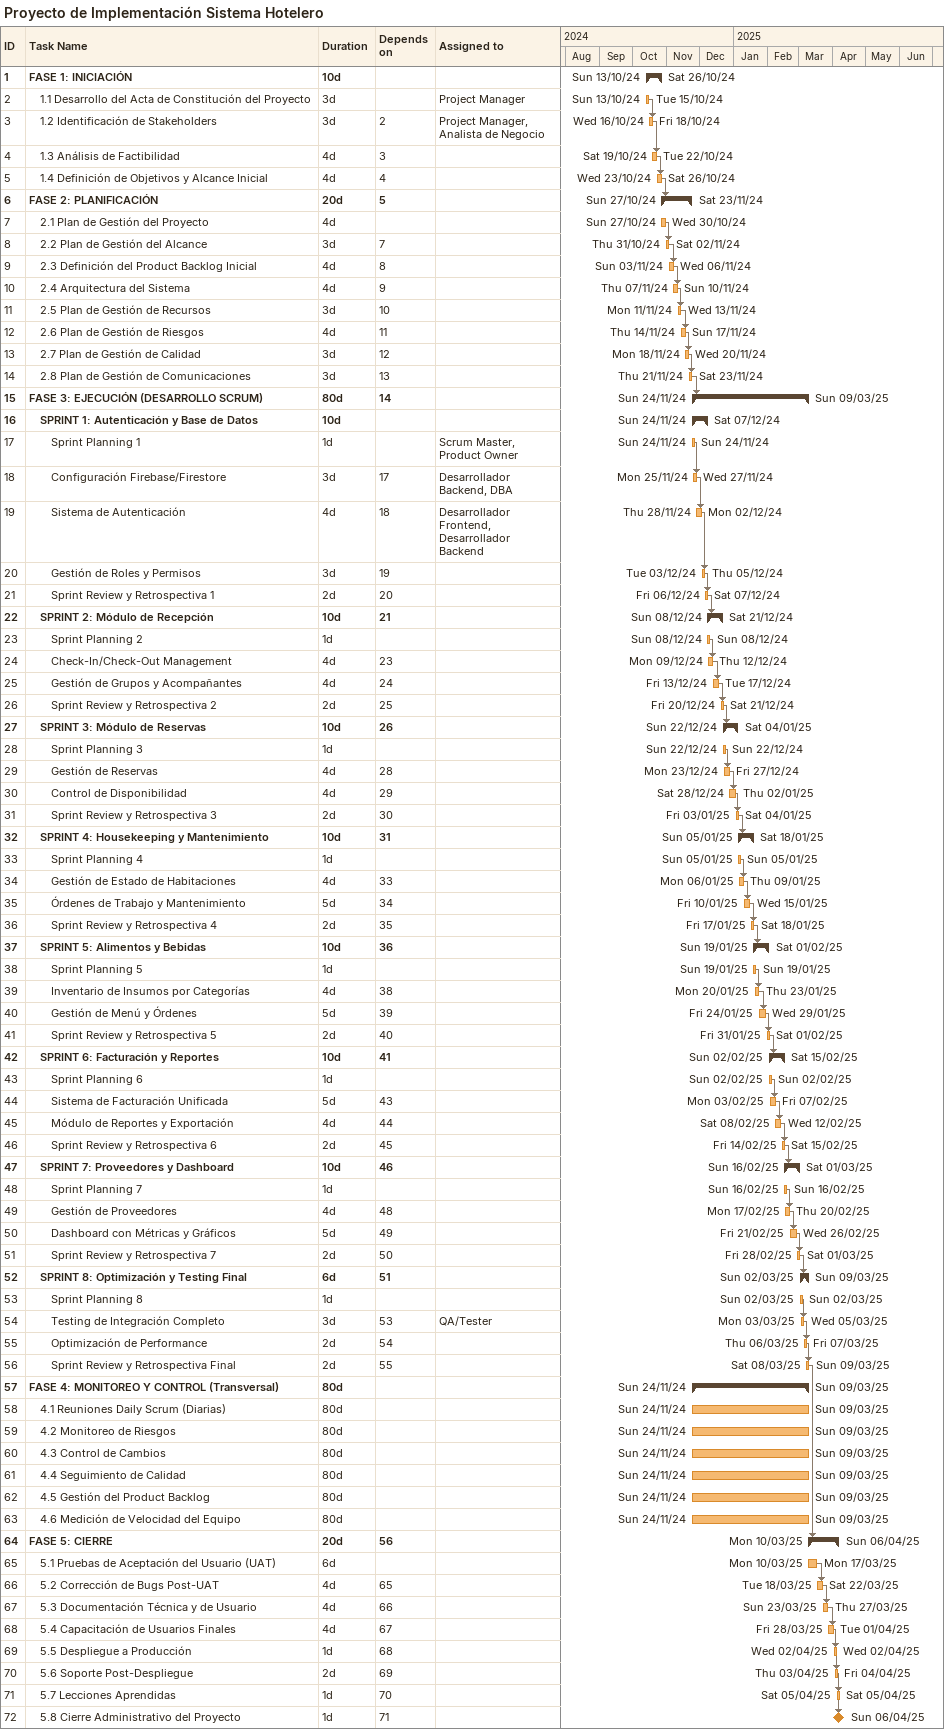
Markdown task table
Proyecto de Implementación Sistema Hotelero

| ID | Level | Task | Duration | Start | Finish | Predecessors | Resources |
|---|---|---|---|---|---|---|---|
| 1 | 1 | **FASE 1: INICIACIÓN** | 10d | 2024-10-13 | 2024-10-26 |  |  |
| 2 | 2 | 1.1 Desarrollo del Acta de Constitución del Proyecto | 3d | 2024-10-13 | 2024-10-15 |  | Project Manager |
| 3 | 2 | 1.2 Identificación de Stakeholders | 3d | 2024-10-16 | 2024-10-18 | 2 | Project Manager, Analista de Negocio |
| 4 | 2 | 1.3 Análisis de Factibilidad | 4d | 2024-10-19 | 2024-10-22 | 3 |  |
| 5 | 2 | 1.4 Definición de Objetivos y Alcance Inicial | 4d | 2024-10-23 | 2024-10-26 | 4 |  |
| 6 | 1 | **FASE 2: PLANIFICACIÓN** | 20d | 2024-10-27 | 2024-11-23 | 5 |  |
| 7 | 2 | 2.1 Plan de Gestión del Proyecto | 4d | 2024-10-27 | 2024-10-30 |  |  |
| 8 | 2 | 2.2 Plan de Gestión del Alcance | 3d | 2024-10-31 | 2024-11-02 | 7 |  |
| 9 | 2 | 2.3 Definición del Product Backlog Inicial | 4d | 2024-11-03 | 2024-11-06 | 8 |  |
| 10 | 2 | 2.4 Arquitectura del Sistema | 4d | 2024-11-07 | 2024-11-10 | 9 |  |
| 11 | 2 | 2.5 Plan de Gestión de Recursos | 3d | 2024-11-11 | 2024-11-13 | 10 |  |
| 12 | 2 | 2.6 Plan de Gestión de Riesgos | 4d | 2024-11-14 | 2024-11-17 | 11 |  |
| 13 | 2 | 2.7 Plan de Gestión de Calidad | 3d | 2024-11-18 | 2024-11-20 | 12 |  |
| 14 | 2 | 2.8 Plan de Gestión de Comunicaciones | 3d | 2024-11-21 | 2024-11-23 | 13 |  |
| 15 | 1 | **FASE 3: EJECUCIÓN (DESARROLLO SCRUM)** | 80d | 2024-11-24 | 2025-03-09 | 14 |  |
| 16 | 2 | **SPRINT 1: Autenticación y Base de Datos** | 10d | 2024-11-24 | 2024-12-07 |  |  |
| 17 | 3 | Sprint Planning 1 | 1d | 2024-11-24 | 2024-11-24 |  | Scrum Master, Product Owner |
| 18 | 3 | Configuración Firebase/Firestore | 3d | 2024-11-25 | 2024-11-27 | 17 | Desarrollador Backend, DBA |
| 19 | 3 | Sistema de Autenticación | 4d | 2024-11-28 | 2024-12-02 | 18 | Desarrollador Frontend, Desarrollador Backend |
| 20 | 3 | Gestión de Roles y Permisos | 3d | 2024-12-03 | 2024-12-05 | 19 |  |
| 21 | 3 | Sprint Review y Retrospectiva 1 | 2d | 2024-12-06 | 2024-12-07 | 20 |  |
| 22 | 2 | **SPRINT 2: Módulo de Recepción** | 10d | 2024-12-08 | 2024-12-21 | 21 |  |
| 23 | 3 | Sprint Planning 2 | 1d | 2024-12-08 | 2024-12-08 |  |  |
| 24 | 3 | Check-In/Check-Out Management | 4d | 2024-12-09 | 2024-12-12 | 23 |  |
| 25 | 3 | Gestión de Grupos y Acompañantes | 4d | 2024-12-13 | 2024-12-17 | 24 |  |
| 26 | 3 | Sprint Review y Retrospectiva 2 | 2d | 2024-12-20 | 2024-12-21 | 25 |  |
| 27 | 2 | **SPRINT 3: Módulo de Reservas** | 10d | 2024-12-22 | 2025-01-04 | 26 |  |
| 28 | 3 | Sprint Planning 3 | 1d | 2024-12-22 | 2024-12-22 |  |  |
| 29 | 3 | Gestión de Reservas | 4d | 2024-12-23 | 2024-12-27 | 28 |  |
| 30 | 3 | Control de Disponibilidad | 4d | 2024-12-28 | 2025-01-02 | 29 |  |
| 31 | 3 | Sprint Review y Retrospectiva 3 | 2d | 2025-01-03 | 2025-01-04 | 30 |  |
| 32 | 2 | **SPRINT 4: Housekeeping y Mantenimiento** | 10d | 2025-01-05 | 2025-01-18 | 31 |  |
| 33 | 3 | Sprint Planning 4 | 1d | 2025-01-05 | 2025-01-05 |  |  |
| 34 | 3 | Gestión de Estado de Habitaciones | 4d | 2025-01-06 | 2025-01-09 | 33 |  |
| 35 | 3 | Órdenes de Trabajo y Mantenimiento | 5d | 2025-01-10 | 2025-01-15 | 34 |  |
| 36 | 3 | Sprint Review y Retrospectiva 4 | 2d | 2025-01-17 | 2025-01-18 | 35 |  |
| 37 | 2 | **SPRINT 5: Alimentos y Bebidas** | 10d | 2025-01-19 | 2025-02-01 | 36 |  |
| 38 | 3 | Sprint Planning 5 | 1d | 2025-01-19 | 2025-01-19 |  |  |
| 39 | 3 | Inventario de Insumos por Categorías | 4d | 2025-01-20 | 2025-01-23 | 38 |  |
| 40 | 3 | Gestión de Menú y Órdenes | 5d | 2025-01-24 | 2025-01-29 | 39 |  |
| 41 | 3 | Sprint Review y Retrospectiva 5 | 2d | 2025-01-31 | 2025-02-01 | 40 |  |
| 42 | 2 | **SPRINT 6: Facturación y Reportes** | 10d | 2025-02-02 | 2025-02-15 | 41 |  |
| 43 | 3 | Sprint Planning 6 | 1d | 2025-02-02 | 2025-02-02 |  |  |
| 44 | 3 | Sistema de Facturación Unificada | 5d | 2025-02-03 | 2025-02-07 | 43 |  |
| 45 | 3 | Módulo de Reportes y Exportación | 4d | 2025-02-08 | 2025-02-12 | 44 |  |
| 46 | 3 | Sprint Review y Retrospectiva 6 | 2d | 2025-02-14 | 2025-02-15 | 45 |  |
| 47 | 2 | **SPRINT 7: Proveedores y Dashboard** | 10d | 2025-02-16 | 2025-03-01 | 46 |  |
| 48 | 3 | Sprint Planning 7 | 1d | 2025-02-16 | 2025-02-16 |  |  |
| 49 | 3 | Gestión de Proveedores | 4d | 2025-02-17 | 2025-02-20 | 48 |  |
| 50 | 3 | Dashboard con Métricas y Gráficos | 5d | 2025-02-21 | 2025-02-26 | 49 |  |
| 51 | 3 | Sprint Review y Retrospectiva 7 | 2d | 2025-02-28 | 2025-03-01 | 50 |  |
| 52 | 2 | **SPRINT 8: Optimización y Testing Final** | 6d | 2025-03-02 | 2025-03-09 | 51 |  |
| 53 | 3 | Sprint Planning 8 | 1d | 2025-03-02 | 2025-03-02 |  |  |
| 54 | 3 | Testing de Integración Completo | 3d | 2025-03-03 | 2025-03-05 | 53 | QA/Tester |
| 55 | 3 | Optimización de Performance | 2d | 2025-03-06 | 2025-03-07 | 54 |  |
| 56 | 3 | Sprint Review y Retrospectiva Final | 2d | 2025-03-08 | 2025-03-09 | 55 |  |
| 57 | 1 | **FASE 4: MONITOREO Y CONTROL (Transversal)** | 80d | 2024-11-24 | 2025-03-09 |  |  |
| 58 | 2 | 4.1 Reuniones Daily Scrum (Diarias) | 80d | 2024-11-24 | 2025-03-09 |  |  |
| 59 | 2 | 4.2 Monitoreo de Riesgos | 80d | 2024-11-24 | 2025-03-09 |  |  |
| 60 | 2 | 4.3 Control de Cambios | 80d | 2024-11-24 | 2025-03-09 |  |  |
| 61 | 2 | 4.4 Seguimiento de Calidad | 80d | 2024-11-24 | 2025-03-09 |  |  |
| 62 | 2 | 4.5 Gestión del Product Backlog | 80d | 2024-11-24 | 2025-03-09 |  |  |
| 63 | 2 | 4.6 Medición de Velocidad del Equipo | 80d | 2024-11-24 | 2025-03-09 |  |  |
| 64 | 1 | **FASE 5: CIERRE** | 20d | 2025-03-10 | 2025-04-06 | 56 |  |
| 65 | 2 | 5.1 Pruebas de Aceptación del Usuario (UAT) | 6d | 2025-03-10 | 2025-03-17 |  |  |
| 66 | 2 | 5.2 Corrección de Bugs Post-UAT | 4d | 2025-03-18 | 2025-03-22 | 65 |  |
| 67 | 2 | 5.3 Documentación Técnica y de Usuario | 4d | 2025-03-23 | 2025-03-27 | 66 |  |
| 68 | 2 | 5.4 Capacitación de Usuarios Finales | 4d | 2025-03-28 | 2025-04-01 | 67 |  |
| 69 | 2 | 5.5 Despliegue a Producción | 1d | 2025-04-02 | 2025-04-02 | 68 |  |
| 70 | 2 | 5.6 Soporte Post-Despliegue | 2d | 2025-04-03 | 2025-04-04 | 69 |  |
| 71 | 2 | 5.7 Lecciones Aprendidas | 1d | 2025-04-05 | 2025-04-05 | 70 |  |
| 72 | 2 | 5.8 Cierre Administrativo del Proyecto | 1d | 2025-04-06 | 2025-04-06 | 71 |  |
